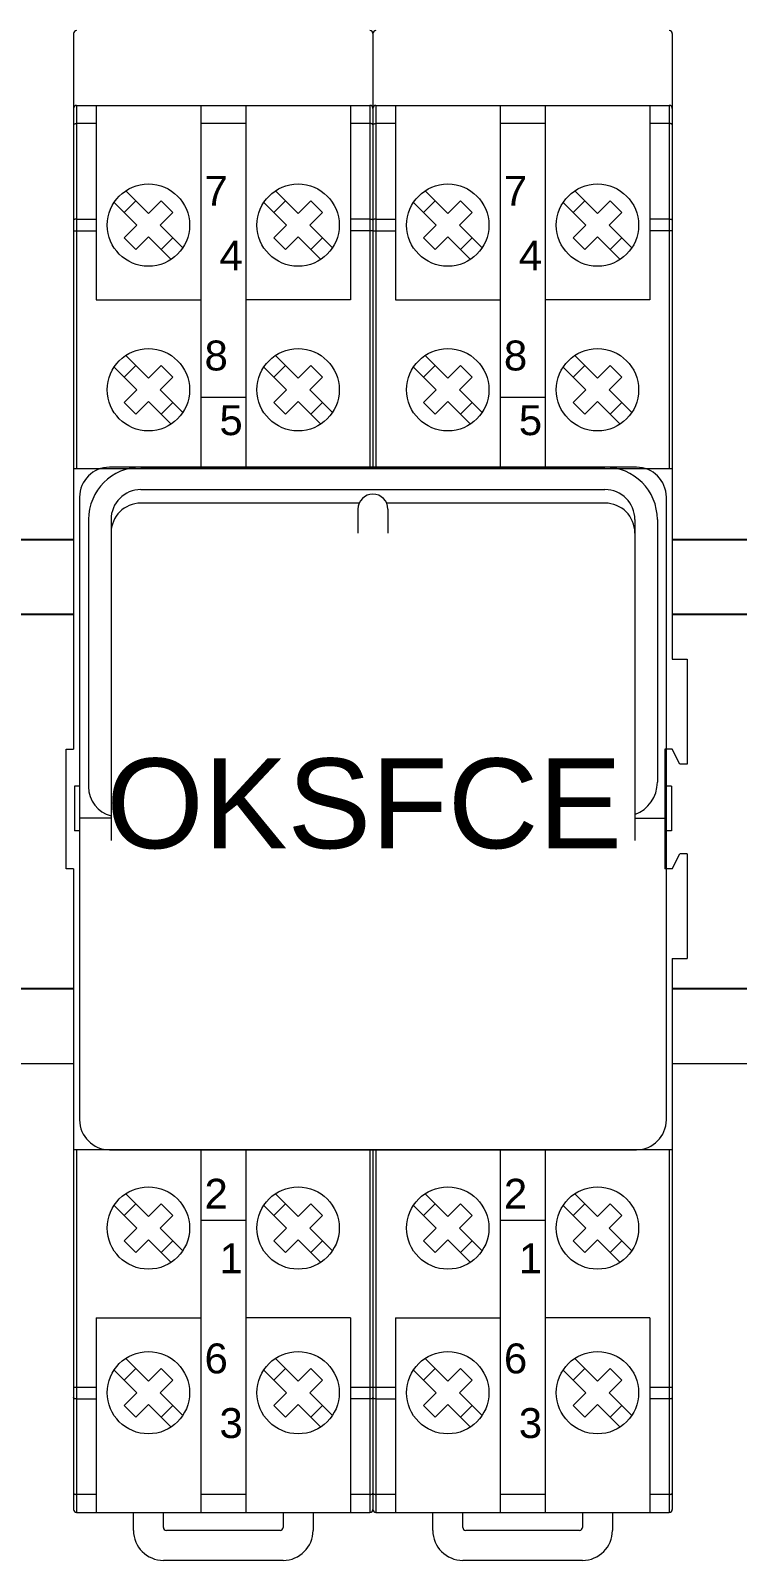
# Model space of a CAD drawing. Header units: millimetres. Extents: x 1359 to 3577, y 1336 to 3557.
# Drawn here: x 1761.5 to 1808.7, y 2283.9 to 2386.1 of the extents above; entities that cross this region are included whole.
import ezdxf

# ---------------------------------------------------------------- set-up
doc = ezdxf.new("R2010")
doc.units = ezdxf.units.MM
doc.set_wipeout_variables(frame=1)
doc.layers.add('000-PI-Oprema', color=30, linetype='Continuous', lineweight=5)
doc.layers.add('002-PI-Kabelska kanalica', color=150, linetype='Continuous')
doc.styles.get("Standard").update_dxf_attribs({"font": 'arial.ttf'})

msp = doc.modelspace()

# ---------------------------------------------------------------- linework, layer by layer
for p, q in [((1601.07, 2352.06), (2416.07, 2352.06)), ((1601.07, 2347.06), (2416.07, 2347.06)), ((1601.07, 2322.06), (2416.07, 2322.06))]:
    msp.add_line(p, q)
at = {"layer": '000-PI-Oprema', "color": 0, "linetype": 'ByBlock', "lineweight": 0}
for p, q in [((1764.57, 2381.06), (1784.17, 2381.06)), ((1765.87, 2381.06), (1765.87, 2368.06)), ((1782.87, 2381.06), (1782.87, 2368.06)), ((1784.57, 2381.06), (1804.17, 2381.06)), ((1785.87, 2381.06), (1785.87, 2368.06)), ((1802.87, 2381.06), (1802.87, 2368.06)), ((1765.87, 2379.84), (1764.57, 2379.84)), ((1775.87, 2379.84), (1772.87, 2379.84)), ((1784.17, 2379.84), (1782.87, 2379.84)), ((1785.87, 2379.84), (1784.57, 2379.84)), ((1795.87, 2379.84), (1792.87, 2379.84)), ((1804.17, 2379.84), (1802.87, 2379.84)), ((1767.85, 2375.35), (1769.37, 2373.83)), ((1777.85, 2375.35), (1779.37, 2373.83)), ((1787.85, 2375.35), (1789.37, 2373.83)), ((1797.85, 2375.35), (1799.37, 2373.83)), ((1767.08, 2374.57), (1768.59, 2373.06)), ((1767.74, 2373.9), (1768.52, 2374.68)), ((1769.37, 2373.83), (1770.22, 2374.68)), ((1770.22, 2374.68), (1771, 2373.9)), ((1777.08, 2374.57), (1778.59, 2373.06)), ((1777.74, 2373.9), (1778.52, 2374.68)), ((1779.37, 2373.83), (1780.22, 2374.68)), ((1780.22, 2374.68), (1781, 2373.9)), ((1787.08, 2374.57), (1788.59, 2373.06)), ((1787.74, 2373.9), (1788.52, 2374.68)), ((1789.37, 2373.83), (1790.22, 2374.68)), ((1790.22, 2374.68), (1791, 2373.9)), ((1797.08, 2374.57), (1798.59, 2373.06)), ((1797.74, 2373.9), (1798.52, 2374.68)), ((1799.37, 2373.83), (1800.22, 2374.68)), ((1800.22, 2374.68), (1801, 2373.9)), ((1764.57, 2373.46), (1765.87, 2373.46)), ((1770.15, 2373.06), (1771, 2373.9)), ((1780.15, 2373.06), (1781, 2373.9)), ((1784.17, 2373.46), (1782.87, 2373.46)), ((1784.57, 2373.46), (1785.87, 2373.46)), ((1790.15, 2373.06), (1791, 2373.9)), ((1800.15, 2373.06), (1801, 2373.9)), ((1804.17, 2373.46), (1802.87, 2373.46)), ((1764.37, 2372.68), (1765.87, 2372.68)), ((1767.74, 2372.21), (1768.59, 2373.06)), ((1767.74, 2372.21), (1768.52, 2371.43)), ((1768.52, 2371.43), (1769.37, 2372.28)), ((1769.37, 2372.28), (1770.89, 2370.76)), ((1770.15, 2373.06), (1771.67, 2371.54)), ((1770.22, 2371.43), (1771, 2372.21)), ((1777.74, 2372.21), (1778.59, 2373.06)), ((1777.74, 2372.21), (1778.52, 2371.43)), ((1778.52, 2371.43), (1779.37, 2372.28)), ((1779.37, 2372.28), (1780.89, 2370.76)), ((1780.15, 2373.06), (1781.67, 2371.54)), ((1780.22, 2371.43), (1781, 2372.21)), ((1784.37, 2372.68), (1782.87, 2372.68)), ((1784.37, 2372.68), (1785.87, 2372.68)), ((1787.74, 2372.21), (1788.59, 2373.06)), ((1787.74, 2372.21), (1788.52, 2371.43)), ((1788.52, 2371.43), (1789.37, 2372.28)), ((1789.37, 2372.28), (1790.89, 2370.76)), ((1790.15, 2373.06), (1791.67, 2371.54)), ((1790.22, 2371.43), (1791, 2372.21)), ((1797.74, 2372.21), (1798.59, 2373.06)), ((1797.74, 2372.21), (1798.52, 2371.43)), ((1798.52, 2371.43), (1799.37, 2372.28)), ((1799.37, 2372.28), (1800.89, 2370.76)), ((1800.15, 2373.06), (1801.67, 2371.54)), ((1800.22, 2371.43), (1801, 2372.21)), ((1804.37, 2372.68), (1802.87, 2372.68)), ((1765.87, 2368.06), (1772.87, 2368.06)), ((1782.87, 2368.06), (1775.87, 2368.06)), ((1785.87, 2368.06), (1792.87, 2368.06)), ((1802.87, 2368.06), (1795.87, 2368.06)), ((1767.85, 2364.35), (1769.37, 2362.83)), ((1777.85, 2364.35), (1779.37, 2362.83)), ((1787.85, 2364.35), (1789.37, 2362.83)), ((1797.85, 2364.35), (1799.37, 2362.83)), ((1767.08, 2363.57), (1768.59, 2362.06)), ((1767.74, 2362.9), (1768.52, 2363.68)), ((1769.37, 2362.83), (1770.22, 2363.68)), ((1770.15, 2362.06), (1771, 2362.9)), ((1770.22, 2363.68), (1771, 2362.9)), ((1777.08, 2363.57), (1778.59, 2362.06)), ((1777.74, 2362.9), (1778.52, 2363.68)), ((1779.37, 2362.83), (1780.22, 2363.68)), ((1780.15, 2362.06), (1781, 2362.9)), ((1780.22, 2363.68), (1781, 2362.9)), ((1787.08, 2363.57), (1788.59, 2362.06)), ((1787.74, 2362.9), (1788.52, 2363.68)), ((1789.37, 2362.83), (1790.22, 2363.68)), ((1790.15, 2362.06), (1791, 2362.9)), ((1790.22, 2363.68), (1791, 2362.9)), ((1797.08, 2363.57), (1798.59, 2362.06)), ((1797.74, 2362.9), (1798.52, 2363.68)), ((1799.37, 2362.83), (1800.22, 2363.68)), ((1800.15, 2362.06), (1801, 2362.9)), ((1800.22, 2363.68), (1801, 2362.9)), ((1767.74, 2361.21), (1768.59, 2362.06)), ((1770.15, 2362.06), (1771.67, 2360.54)), ((1777.74, 2361.21), (1778.59, 2362.06)), ((1780.15, 2362.06), (1781.67, 2360.54)), ((1787.74, 2361.21), (1788.59, 2362.06)), ((1790.15, 2362.06), (1791.67, 2360.54)), ((1797.74, 2361.21), (1798.59, 2362.06)), ((1800.15, 2362.06), (1801.67, 2360.54)), ((1767.74, 2361.21), (1768.52, 2360.43)), ((1768.52, 2360.43), (1769.37, 2361.28)), ((1769.37, 2361.28), (1770.89, 2359.76)), ((1770.22, 2360.43), (1771, 2361.21)), ((1775.87, 2361.54), (1772.87, 2361.54)), ((1777.74, 2361.21), (1778.52, 2360.43)), ((1778.52, 2360.43), (1779.37, 2361.28)), ((1779.37, 2361.28), (1780.89, 2359.76)), ((1780.22, 2360.43), (1781, 2361.21)), ((1787.74, 2361.21), (1788.52, 2360.43)), ((1788.52, 2360.43), (1789.37, 2361.28)), ((1789.37, 2361.28), (1790.89, 2359.76)), ((1790.22, 2360.43), (1791, 2361.21)), ((1795.87, 2361.54), (1792.87, 2361.54)), ((1797.74, 2361.21), (1798.52, 2360.43)), ((1798.52, 2360.43), (1799.37, 2361.28)), ((1799.37, 2361.28), (1800.89, 2359.76)), ((1800.22, 2360.43), (1801, 2361.21)), ((1805.37, 2344.06), (1805.37, 2337.06)), ((1805.37, 2331.06), (1805.37, 2324.06)), ((1767.74, 2306.9), (1768.52, 2307.68)), ((1767.85, 2308.35), (1769.37, 2306.83)), ((1769.37, 2306.83), (1770.22, 2307.68)), ((1770.22, 2307.68), (1771, 2306.9)), ((1777.74, 2306.9), (1778.52, 2307.68)), ((1777.85, 2308.35), (1779.37, 2306.83)), ((1779.37, 2306.83), (1780.22, 2307.68)), ((1780.22, 2307.68), (1781, 2306.9)), ((1787.74, 2306.9), (1788.52, 2307.68)), ((1787.85, 2308.35), (1789.37, 2306.83)), ((1789.37, 2306.83), (1790.22, 2307.68)), ((1790.22, 2307.68), (1791, 2306.9)), ((1797.74, 2306.9), (1798.52, 2307.68)), ((1797.85, 2308.35), (1799.37, 2306.83)), ((1799.37, 2306.83), (1800.22, 2307.68)), ((1800.22, 2307.68), (1801, 2306.9)), ((1767.08, 2307.57), (1768.59, 2306.06)), ((1770.15, 2306.06), (1771, 2306.9)), ((1777.08, 2307.57), (1778.59, 2306.06)), ((1780.15, 2306.06), (1781, 2306.9)), ((1787.08, 2307.57), (1788.59, 2306.06)), ((1790.15, 2306.06), (1791, 2306.9)), ((1797.08, 2307.57), (1798.59, 2306.06)), ((1800.15, 2306.06), (1801, 2306.9)), ((1767.74, 2305.21), (1768.59, 2306.06)), ((1770.15, 2306.06), (1771.67, 2304.54)), ((1775.87, 2306.57), (1772.87, 2306.57)), ((1777.74, 2305.21), (1778.59, 2306.06)), ((1780.15, 2306.06), (1781.67, 2304.54)), ((1787.74, 2305.21), (1788.59, 2306.06)), ((1790.15, 2306.06), (1791.67, 2304.54)), ((1795.87, 2306.57), (1792.87, 2306.57)), ((1797.74, 2305.21), (1798.59, 2306.06)), ((1800.15, 2306.06), (1801.67, 2304.54)), ((1767.74, 2305.21), (1768.52, 2304.43)), ((1768.52, 2304.43), (1769.37, 2305.28)), ((1769.37, 2305.28), (1770.89, 2303.76)), ((1770.22, 2304.43), (1771, 2305.21)), ((1777.74, 2305.21), (1778.52, 2304.43)), ((1778.52, 2304.43), (1779.37, 2305.28)), ((1779.37, 2305.28), (1780.89, 2303.76)), ((1780.22, 2304.43), (1781, 2305.21)), ((1787.74, 2305.21), (1788.52, 2304.43)), ((1788.52, 2304.43), (1789.37, 2305.28)), ((1789.37, 2305.28), (1790.89, 2303.76)), ((1790.22, 2304.43), (1791, 2305.21)), ((1797.74, 2305.21), (1798.52, 2304.43)), ((1798.52, 2304.43), (1799.37, 2305.28)), ((1799.37, 2305.28), (1800.89, 2303.76)), ((1800.22, 2304.43), (1801, 2305.21)), ((1765.87, 2300.06), (1765.87, 2287.06)), ((1765.87, 2300.06), (1772.87, 2300.06)), ((1782.87, 2300.06), (1775.87, 2300.06)), ((1782.87, 2300.06), (1782.87, 2287.06)), ((1785.87, 2300.06), (1785.87, 2287.06)), ((1785.87, 2300.06), (1792.87, 2300.06)), ((1802.87, 2300.06), (1795.87, 2300.06)), ((1802.87, 2300.06), (1802.87, 2287.06)), ((1767.08, 2296.57), (1768.59, 2295.06)), ((1767.74, 2295.9), (1768.52, 2296.68)), ((1767.85, 2297.35), (1769.37, 2295.83)), ((1769.37, 2295.83), (1770.22, 2296.68)), ((1770.22, 2296.68), (1771, 2295.9)), ((1777.08, 2296.57), (1778.59, 2295.06)), ((1777.74, 2295.9), (1778.52, 2296.68)), ((1777.85, 2297.35), (1779.37, 2295.83)), ((1779.37, 2295.83), (1780.22, 2296.68)), ((1780.22, 2296.68), (1781, 2295.9)), ((1787.08, 2296.57), (1788.59, 2295.06)), ((1787.74, 2295.9), (1788.52, 2296.68)), ((1787.85, 2297.35), (1789.37, 2295.83)), ((1789.37, 2295.83), (1790.22, 2296.68)), ((1790.22, 2296.68), (1791, 2295.9)), ((1797.08, 2296.57), (1798.59, 2295.06)), ((1797.74, 2295.9), (1798.52, 2296.68)), ((1797.85, 2297.35), (1799.37, 2295.83)), ((1799.37, 2295.83), (1800.22, 2296.68)), ((1800.22, 2296.68), (1801, 2295.9)), ((1764.37, 2295.43), (1765.87, 2295.43)), ((1770.15, 2295.06), (1771, 2295.9)), ((1780.15, 2295.06), (1781, 2295.9)), ((1782.87, 2295.43), (1784.37, 2295.43)), ((1784.37, 2295.43), (1785.87, 2295.43)), ((1790.15, 2295.06), (1791, 2295.9)), ((1800.15, 2295.06), (1801, 2295.9)), ((1802.87, 2295.43), (1804.37, 2295.43)), ((1764.57, 2294.65), (1765.87, 2294.65)), ((1767.74, 2294.21), (1768.59, 2295.06)), ((1770.15, 2295.06), (1771.67, 2293.54)), ((1777.74, 2294.21), (1778.59, 2295.06)), ((1780.15, 2295.06), (1781.67, 2293.54)), ((1784.17, 2294.65), (1782.87, 2294.65)), ((1784.57, 2294.65), (1785.87, 2294.65)), ((1787.74, 2294.21), (1788.59, 2295.06)), ((1790.15, 2295.06), (1791.67, 2293.54)), ((1797.74, 2294.21), (1798.59, 2295.06)), ((1800.15, 2295.06), (1801.67, 2293.54)), ((1804.17, 2294.65), (1802.87, 2294.65)), ((1767.74, 2294.21), (1768.52, 2293.43)), ((1768.52, 2293.43), (1769.37, 2294.28)), ((1769.37, 2294.28), (1770.89, 2292.76)), ((1770.22, 2293.43), (1771, 2294.21)), ((1777.74, 2294.21), (1778.52, 2293.43)), ((1778.52, 2293.43), (1779.37, 2294.28)), ((1779.37, 2294.28), (1780.89, 2292.76)), ((1780.22, 2293.43), (1781, 2294.21)), ((1787.74, 2294.21), (1788.52, 2293.43)), ((1788.52, 2293.43), (1789.37, 2294.28)), ((1789.37, 2294.28), (1790.89, 2292.76)), ((1790.22, 2293.43), (1791, 2294.21)), ((1797.74, 2294.21), (1798.52, 2293.43)), ((1798.52, 2293.43), (1799.37, 2294.28)), ((1799.37, 2294.28), (1800.89, 2292.76)), ((1800.22, 2293.43), (1801, 2294.21)), ((1765.87, 2288.27), (1764.57, 2288.27)), ((1775.87, 2288.27), (1772.87, 2288.27)), ((1784.17, 2288.27), (1782.87, 2288.27)), ((1785.87, 2288.27), (1784.57, 2288.27)), ((1795.87, 2288.27), (1792.87, 2288.27)), ((1804.17, 2288.27), (1802.87, 2288.27)), ((1764.57, 2287.06), (1784.17, 2287.06)), ((1768.37, 2285.86), (1768.37, 2287.06)), ((1770.37, 2286.06), (1770.37, 2287.06)), ((1770.37, 2286.06), (1770.37, 2287.06)), ((1778.37, 2287.06), (1778.37, 2286.06)), ((1778.37, 2287.06), (1778.37, 2286.06)), ((1780.37, 2287.06), (1780.37, 2285.86)), ((1784.57, 2287.06), (1804.17, 2287.06)), ((1788.37, 2285.86), (1788.37, 2287.06)), ((1790.37, 2286.06), (1790.37, 2287.06)), ((1798.37, 2287.06), (1798.37, 2286.06)), ((1800.37, 2287.06), (1800.37, 2285.86)), ((1778.17, 2285.86), (1770.57, 2285.86)), ((1778.17, 2285.86), (1770.57, 2285.86)), ((1798.17, 2285.86), (1790.57, 2285.86)), ((1778.37, 2283.86), (1770.37, 2283.86)), ((1798.37, 2283.86), (1790.37, 2283.86))]:
    msp.add_line(p, q, dxfattribs=at)
for points in [[(1764.37, 2379.76), (1764.37, 2379.77), (1764.38, 2379.78), (1764.39, 2379.79), (1764.4, 2379.8), (1764.41, 2379.81), (1764.43, 2379.82), (1764.45, 2379.82), (1764.47, 2379.83), (1764.49, 2379.84), (1764.52, 2379.84), (1764.55, 2379.84), (1764.57, 2379.84)], [(1784.37, 2379.76), (1784.37, 2379.77), (1784.36, 2379.78), (1784.36, 2379.79), (1784.34, 2379.8), (1784.33, 2379.81), (1784.31, 2379.82), (1784.29, 2379.82), (1784.27, 2379.83), (1784.25, 2379.84), (1784.22, 2379.84), (1784.2, 2379.84), (1784.17, 2379.84)], [(1784.37, 2379.76), (1784.37, 2379.77), (1784.38, 2379.78), (1784.39, 2379.79), (1784.4, 2379.8), (1784.41, 2379.81), (1784.43, 2379.82), (1784.45, 2379.82), (1784.47, 2379.83), (1784.49, 2379.84), (1784.52, 2379.84), (1784.55, 2379.84), (1784.57, 2379.84)], [(1804.37, 2379.76), (1804.37, 2379.77), (1804.36, 2379.78), (1804.36, 2379.79), (1804.34, 2379.8), (1804.33, 2379.81), (1804.31, 2379.82), (1804.29, 2379.82), (1804.27, 2379.83), (1804.25, 2379.84), (1804.22, 2379.84), (1804.2, 2379.84), (1804.17, 2379.84)], [(1764.57, 2373.46), (1764.55, 2373.46), (1764.52, 2373.46), (1764.49, 2373.46), (1764.47, 2373.45), (1764.45, 2373.45), (1764.43, 2373.44), (1764.41, 2373.43), (1764.4, 2373.42), (1764.39, 2373.42), (1764.38, 2373.41), (1764.37, 2373.4), (1764.37, 2373.39)], [(1784.17, 2373.46), (1784.2, 2373.46), (1784.22, 2373.46), (1784.25, 2373.46), (1784.27, 2373.45), (1784.29, 2373.45), (1784.31, 2373.44), (1784.33, 2373.43), (1784.34, 2373.42), (1784.36, 2373.42), (1784.36, 2373.41), (1784.37, 2373.4), (1784.37, 2373.39)], [(1784.57, 2373.46), (1784.55, 2373.46), (1784.52, 2373.46), (1784.49, 2373.46), (1784.47, 2373.45), (1784.45, 2373.45), (1784.43, 2373.44), (1784.41, 2373.43), (1784.4, 2373.42), (1784.39, 2373.42), (1784.38, 2373.41), (1784.37, 2373.4), (1784.37, 2373.39)], [(1804.17, 2373.46), (1804.2, 2373.46), (1804.22, 2373.46), (1804.25, 2373.46), (1804.27, 2373.45), (1804.29, 2373.45), (1804.31, 2373.44), (1804.33, 2373.43), (1804.34, 2373.42), (1804.36, 2373.42), (1804.36, 2373.41), (1804.37, 2373.4), (1804.37, 2373.39)], [(1764.57, 2294.65), (1764.55, 2294.65), (1764.52, 2294.65), (1764.49, 2294.65), (1764.47, 2294.66), (1764.45, 2294.66), (1764.43, 2294.67), (1764.41, 2294.68), (1764.4, 2294.69), (1764.39, 2294.7), (1764.38, 2294.71), (1764.37, 2294.72), (1764.37, 2294.73)], [(1784.37, 2294.73), (1784.37, 2294.72), (1784.36, 2294.71), (1784.36, 2294.7), (1784.34, 2294.69), (1784.33, 2294.68), (1784.31, 2294.67), (1784.29, 2294.66), (1784.27, 2294.66), (1784.25, 2294.65), (1784.22, 2294.65), (1784.2, 2294.65), (1784.17, 2294.65)], [(1784.57, 2294.65), (1784.55, 2294.65), (1784.52, 2294.65), (1784.49, 2294.65), (1784.47, 2294.66), (1784.45, 2294.66), (1784.43, 2294.67), (1784.41, 2294.68), (1784.4, 2294.69), (1784.39, 2294.7), (1784.38, 2294.71), (1784.37, 2294.72), (1784.37, 2294.73)], [(1804.37, 2294.73), (1804.37, 2294.72), (1804.36, 2294.71), (1804.36, 2294.7), (1804.34, 2294.69), (1804.33, 2294.68), (1804.31, 2294.67), (1804.29, 2294.66), (1804.27, 2294.66), (1804.25, 2294.65), (1804.22, 2294.65), (1804.2, 2294.65), (1804.17, 2294.65)], [(1764.37, 2288.35), (1764.37, 2288.34), (1764.38, 2288.33), (1764.39, 2288.32), (1764.4, 2288.31), (1764.41, 2288.3), (1764.43, 2288.29), (1764.45, 2288.29), (1764.47, 2288.28), (1764.49, 2288.28), (1764.52, 2288.27), (1764.55, 2288.27), (1764.57, 2288.27)], [(1784.17, 2288.27), (1784.2, 2288.27), (1784.22, 2288.27), (1784.25, 2288.28), (1784.27, 2288.28), (1784.29, 2288.29), (1784.31, 2288.29), (1784.33, 2288.3), (1784.34, 2288.31), (1784.36, 2288.32), (1784.36, 2288.33), (1784.37, 2288.34), (1784.37, 2288.35)], [(1784.37, 2288.35), (1784.37, 2288.34), (1784.38, 2288.33), (1784.39, 2288.32), (1784.4, 2288.31), (1784.41, 2288.3), (1784.43, 2288.29), (1784.45, 2288.29), (1784.47, 2288.28), (1784.49, 2288.28), (1784.52, 2288.27), (1784.55, 2288.27), (1784.57, 2288.27)], [(1804.17, 2288.27), (1804.2, 2288.27), (1804.22, 2288.27), (1804.25, 2288.28), (1804.27, 2288.28), (1804.29, 2288.29), (1804.31, 2288.29), (1804.33, 2288.3), (1804.34, 2288.31), (1804.36, 2288.32), (1804.36, 2288.33), (1804.37, 2288.34), (1804.37, 2288.35)]]:
    msp.add_lwpolyline(points, dxfattribs=at)
for centre in [(1769.37, 2373.06), (1779.37, 2373.06), (1789.37, 2373.06), (1799.37, 2373.06), (1769.37, 2362.06), (1779.37, 2362.06), (1789.37, 2362.06), (1799.37, 2362.06), (1769.37, 2306.06), (1779.37, 2306.06), (1789.37, 2306.06), (1799.37, 2306.06), (1769.37, 2295.06), (1779.37, 2295.06), (1789.37, 2295.06), (1799.37, 2295.06)]:
    msp.add_circle(centre, 2.75, dxfattribs=at)
for centre, radius, start, end in [((1764.57, 2385.86), 0.2, 90, 180), ((1784.17, 2385.86), 0.2, 0, 90), ((1784.57, 2385.86), 0.2, 90, 180), ((1804.17, 2385.86), 0.2, 0, 90), ((1764.57, 2380.86), 0.2, 90, 180), ((1784.17, 2380.86), 0.2, 0, 90), ((1784.57, 2380.86), 0.2, 90, 180), ((1804.17, 2380.86), 0.2, 0, 90), ((1764.57, 2287.26), 0.2, 180, 270), ((1784.17, 2287.26), 0.2, 270, 0), ((1784.57, 2287.26), 0.2, 180, 270), ((1804.17, 2287.26), 0.2, 270, 0), ((1770.37, 2285.86), 2, 180, 270), ((1770.57, 2286.06), 0.2, 180, 270), ((1770.57, 2286.06), 0.2, 180, 270), ((1778.17, 2286.06), 0.2, 270, 0), ((1778.17, 2286.06), 0.2, 270, 0), ((1778.37, 2285.86), 2, 270, 0), ((1790.37, 2285.86), 2, 180, 270), ((1790.57, 2286.06), 0.2, 180, 270), ((1798.17, 2286.06), 0.2, 270, 0), ((1798.37, 2285.86), 2, 270, 0)]:
    msp.add_arc(centre, radius, start, end, dxfattribs=at)
at = {"layer": '002-PI-Kabelska kanalica', "color": 0, "linetype": 'ByBlock', "lineweight": 0, "ltscale": 0.25}
msp.add_line((1601.07, 2317.06), (2416.07, 2317.06), dxfattribs=at)

# ---------------------------------------------------------------- texts
at = {"layer": '000-PI-Oprema', "color": 0, "linetype": 'ByBlock', "lineweight": 0, "char_height": 1.9995, "width": 2.5471}
for s, insert, attachment_point in [('{\\fArial|b0|i0|c0|p34;7}', (1773.12, 2376.35), 1), ('{\\fArial|b0|i0|c0|p34;7}', (1793.12, 2376.35), 1), ('{\\fArial|b0|i0|c0|p34;4}', (1775.67, 2372.03), 3), ('{\\fArial|b0|i0|c0|p34;4}', (1795.67, 2372.03), 3), ('{\\fArial|b0|i0|c0|p34;8}', (1773.12, 2365.35), 1), ('{\\fArial|b0|i0|c0|p34;8}', (1793.12, 2365.35), 1), ('{\\fArial|b0|i0|c0|p34;5}', (1775.67, 2361.03), 3), ('{\\fArial|b0|i0|c0|p34;5}', (1795.67, 2361.03), 3), ('{\\fArial|b0|i0|c0|p34;2}', (1773.12, 2309.35), 1), ('{\\fArial|b0|i0|c0|p34;2}', (1793.12, 2309.35), 1), ('{\\fArial|b0|i0|c0|p34;1}', (1775.67, 2305.03), 3), ('{\\fArial|b0|i0|c0|p34;1}', (1795.67, 2305.03), 3), ('{\\fArial|b0|i0|c0|p34;6}', (1773.12, 2298.35), 1), ('{\\fArial|b0|i0|c0|p34;6}', (1793.12, 2298.35), 1), ('{\\fArial|b0|i0|c0|p34;3}', (1775.67, 2294.03), 3), ('{\\fArial|b0|i0|c0|p34;3}', (1795.67, 2294.03), 3)]:
    msp.add_mtext(s, dxfattribs=dict(at, insert=insert, attachment_point=attachment_point))

# ---------------------------------------------------------------- next in the draw order: wipeouts: each hides what was drawn before it
at = {"color": 0, "linetype": 'ByBlock', "lineweight": 0}
msp.add_wipeout([(1764.37, 2356.81), (1804.37, 2356.81), (1804.37, 2311.31), (1764.37, 2311.31)], dxfattribs=at).dxf.layer = '000-PI-Oprema'

# ---------------------------------------------------------------- next in the draw order: linework, layer by layer
at = {"layer": '000-PI-Oprema', "color": 0, "linetype": 'ByBlock', "lineweight": 0}
for p, q in [((1764.37, 2385.86), (1764.37, 2338.06)), ((1784.37, 2385.86), (1784.37, 2356.81)), ((1804.37, 2385.86), (1804.37, 2344.06)), ((1764.57, 2381.06), (1764.57, 2356.81)), ((1772.87, 2381.06), (1772.87, 2356.81)), ((1775.87, 2381.06), (1775.87, 2356.81)), ((1784.17, 2381.06), (1784.17, 2356.81)), ((1784.57, 2381.06), (1784.57, 2356.81)), ((1792.87, 2381.06), (1792.87, 2356.81)), ((1795.87, 2381.06), (1795.87, 2356.81)), ((1804.17, 2381.06), (1804.17, 2356.81)), ((1764.37, 2356.81), (1784.37, 2356.81)), ((1801.97, 2356.89), (1766.77, 2356.89)), ((1768.87, 2356.89), (1799.87, 2356.89)), ((1784.37, 2356.81), (1804.37, 2356.81)), ((1764.77, 2354.89), (1764.77, 2313.29)), ((1768.87, 2355.39), (1799.87, 2355.39)), ((1803.97, 2313.29), (1803.97, 2354.89)), ((1783.45, 2354.49), (1768.87, 2354.49)), ((1783.37, 2354.09), (1783.37, 2352.49)), ((1799.87, 2354.49), (1785.29, 2354.49)), ((1785.37, 2354.09), (1785.37, 2352.49)), ((1765.37, 2353.39), (1765.37, 2335.54)), ((1766.87, 2353.39), (1766.87, 2335.54)), ((1801.87, 2353.39), (1801.87, 2335.84)), ((1803.37, 2353.39), (1803.37, 2335.84)), ((1766.87, 2352.49), (1766.87, 2331.94)), ((1801.87, 2352.49), (1801.87, 2331.94)), ((1804.37, 2344.06), (1805.37, 2344.06)), ((1763.87, 2330.06), (1763.87, 2338.06)), ((1763.87, 2338.06), (1764.37, 2338.06)), ((1803.87, 2338.06), (1803.87, 2330.06)), ((1804.37, 2338.06), (1803.87, 2338.06)), ((1804.87, 2337.06), (1804.37, 2338.06)), ((1805.37, 2337.06), (1804.87, 2337.06)), ((1764.42, 2335.59), (1764.42, 2332.59)), ((1764.77, 2335.59), (1764.42, 2335.59)), ((1804.32, 2335.59), (1803.97, 2335.59)), ((1804.32, 2335.59), (1804.32, 2332.59)), ((1766.87, 2333.44), (1764.77, 2333.44)), ((1801.87, 2333.44), (1803.97, 2333.44)), ((1764.77, 2332.59), (1764.42, 2332.59)), ((1804.32, 2332.59), (1803.97, 2332.59)), ((1804.37, 2330.06), (1804.87, 2331.06)), ((1805.37, 2331.06), (1804.87, 2331.06)), ((1764.37, 2330.06), (1763.87, 2330.06)), ((1764.37, 2330.06), (1764.37, 2287.26)), ((1804.37, 2330.06), (1803.87, 2330.06)), ((1804.37, 2324.06), (1804.37, 2287.26)), ((1804.37, 2324.06), (1805.37, 2324.06)), ((1764.37, 2311.31), (1784.37, 2311.31)), ((1764.57, 2311.31), (1764.57, 2287.06)), ((1766.77, 2311.29), (1801.97, 2311.29)), ((1772.87, 2311.31), (1772.87, 2287.06)), ((1775.87, 2311.31), (1775.87, 2287.06)), ((1784.17, 2311.31), (1784.17, 2287.06)), ((1784.37, 2311.31), (1804.37, 2311.31)), ((1784.37, 2311.31), (1784.37, 2287.26)), ((1784.57, 2311.31), (1784.57, 2287.06)), ((1792.87, 2311.31), (1792.87, 2287.06)), ((1795.87, 2311.31), (1795.87, 2287.06)), ((1804.17, 2311.31), (1804.17, 2287.06))]:
    msp.add_line(p, q, dxfattribs=at)
for centre, radius, start, end in [((1766.77, 2354.89), 2, 90, 180), ((1768.87, 2353.39), 3.5, 90, 180), ((1799.87, 2353.39), 3.5, 0, 90), ((1801.97, 2354.89), 2, 0, 90), ((1768.87, 2353.39), 2, 90, 180), ((1784.37, 2354.09), 1, 0, 180), ((1799.87, 2353.39), 2, 0, 90), ((1768.87, 2352.49), 2, 90, 180), ((1799.87, 2352.49), 2, 0, 90), ((1767.37, 2335.54), 2, 180, 255.5225), ((1801.07, 2335.84), 2.3, 290.3544, 0), ((1766.77, 2313.29), 2, 180, 270), ((1801.97, 2313.29), 2, 270, 0)]:
    msp.add_arc(centre, radius, start, end, dxfattribs=at)

# ---------------------------------------------------------------- next in the draw order: texts
at = {"layer": '000-PI-Oprema', "color": 0, "linetype": 'ByBlock', "lineweight": 0, "insert": (1783.78, 2334.39), "char_height": 6, "attachment_point": 5}
msp.add_mtext_dynamic_manual_height_columns('{\\fArial|b0|i0|c238|p34;OK}S{\\fArial|b0|i0|c238|p34;FC}E', width=44.995, gutter_width=1, heights=[10], dxfattribs=at)

doc.saveas('drawing.dxf')
